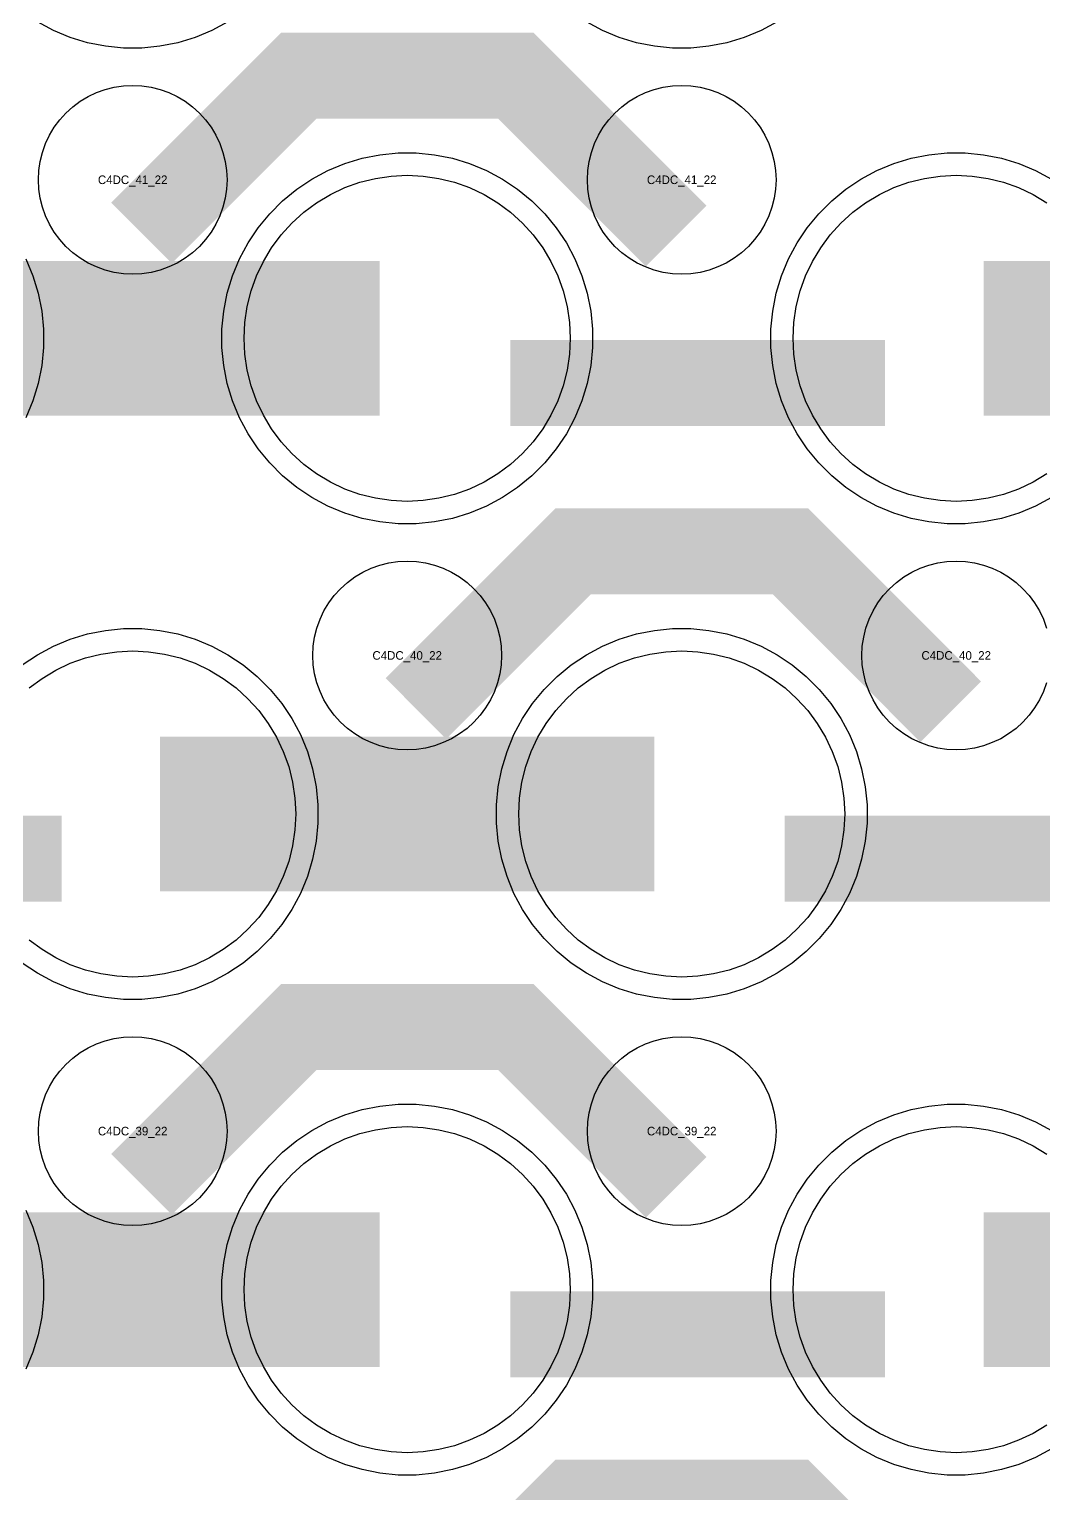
# Model space of a CAD drawing. Extents: x -11880 to 11880, y -14992 to 14992.
# Drawn here: x -4990.1 to -4694.5, y -9495 to -9068.4 of the extents above; entities that cross this region are included whole.
import ezdxf
from ezdxf.enums import TextEntityAlignment as Align

# ---------------------------------------------------------------- set-up
doc = ezdxf.new("R2010")
doc.units = 0
doc.header["$MEASUREMENT"] = 0
for name, color, linetype in [('GDS_775_DT_237', 138, 'CONTINUOUS'), ('RDL1_FS', 34, 'CONTINUOUS'), ('RDL_BS', 160, 'CONTINUOUS')]:
    doc.layers.add(name, color=color, linetype=linetype)

msp = doc.modelspace()

# ---------------------------------------------------------------- linework, layer by layer
at = {"layer": 'RDL1_FS'}
msp.add_lwpolyline([(-4880, -9205.944), (-4884.657, -9205.715), (-4889.268, -9205.031), (-4893.791, -9203.899), (-4898.181, -9202.327), (-4902.395, -9200.335), (-4906.395, -9197.937), (-4910.14, -9195.159), (-4913.594, -9192.029), (-4916.724, -9188.575), (-4919.502, -9184.83), (-4921.9, -9180.83), (-4923.892, -9176.616), (-4925.464, -9172.226), (-4926.596, -9167.703), (-4927.28, -9163.092), (-4927.509, -9158.435), (-4927.28, -9153.778), (-4926.596, -9149.167), (-4925.464, -9144.644), (-4923.892, -9140.254), (-4921.9, -9136.04), (-4919.502, -9132.04), (-4916.724, -9128.295), (-4913.594, -9124.841), (-4910.14, -9121.711), (-4906.395, -9118.933), (-4902.395, -9116.535), (-4898.181, -9114.543), (-4893.791, -9112.971), (-4889.268, -9111.839), (-4884.657, -9111.155), (-4880, -9110.926), (-4875.343, -9111.155), (-4870.732, -9111.839), (-4866.209, -9112.971), (-4861.819, -9114.543), (-4857.605, -9116.535), (-4853.605, -9118.933), (-4849.86, -9121.711), (-4846.406, -9124.841), (-4843.276, -9128.295), (-4840.498, -9132.04), (-4838.1, -9136.04), (-4836.108, -9140.254), (-4834.536, -9144.644), (-4833.404, -9149.167), (-4832.72, -9153.778), (-4832.491, -9158.435), (-4832.72, -9163.092), (-4833.404, -9167.703), (-4834.536, -9172.226), (-4836.108, -9176.616), (-4838.1, -9180.83), (-4840.498, -9184.83), (-4843.276, -9188.575), (-4846.406, -9192.029), (-4849.86, -9195.159), (-4853.605, -9197.937), (-4857.605, -9200.335), (-4861.819, -9202.327), (-4866.209, -9203.899), (-4870.732, -9205.031), (-4875.343, -9205.715)], close=True, dxfattribs=at)
msp.add_lwpolyline([(-4693.605, -9197.937), (-4697.605, -9200.335), (-4701.819, -9202.327), (-4706.209, -9203.899), (-4710.732, -9205.031), (-4715.343, -9205.715), (-4720, -9205.944), (-4724.657, -9205.715), (-4729.268, -9205.031), (-4733.791, -9203.899), (-4738.181, -9202.327), (-4742.395, -9200.335), (-4746.395, -9197.937), (-4750.14, -9195.159), (-4753.594, -9192.029), (-4756.724, -9188.575), (-4759.502, -9184.83), (-4761.9, -9180.83), (-4763.892, -9176.616), (-4765.464, -9172.226), (-4766.596, -9167.703), (-4767.28, -9163.092), (-4767.509, -9158.435), (-4767.28, -9153.778), (-4766.596, -9149.167), (-4765.464, -9144.644), (-4763.892, -9140.254), (-4761.9, -9136.04), (-4759.502, -9132.04), (-4756.724, -9128.295), (-4753.594, -9124.841), (-4750.14, -9121.711), (-4746.395, -9118.933), (-4742.395, -9116.535), (-4738.181, -9114.543), (-4733.791, -9112.971), (-4729.268, -9111.839), (-4724.657, -9111.155), (-4720, -9110.926), (-4715.343, -9111.155), (-4710.732, -9111.839), (-4706.209, -9112.971), (-4701.819, -9114.543), (-4697.605, -9116.535), (-4693.605, -9118.933)], dxfattribs=at)
for points in [[(-5031.998, -9158.435, 45, 45, 0), (-4959.998, -9158.435, 45, 45, 0)], [(-4959.998, -9158.435, 45, 45, 0), (-4887.998, -9158.435, 45, 45, 0)], [(-4711.998, -9158.435, 45, 45, 0), (-4639.998, -9158.435, 45, 45, 0)]]:
    msp.add_lwpolyline(points, format="xyseb", dxfattribs=at)
at = {"layer": 'RDL1_FS', "color": 240, "true_color": 0xed1f24}
for points in [[(-4990.14, -9260.276), (-4986.395, -9257.498), (-4982.395, -9255.1), (-4978.181, -9253.108), (-4973.791, -9251.536), (-4969.268, -9250.404), (-4964.657, -9249.72), (-4960, -9249.491), (-4955.343, -9249.72), (-4950.732, -9250.404), (-4946.209, -9251.536), (-4941.819, -9253.108), (-4937.605, -9255.1), (-4933.605, -9257.498), (-4929.86, -9260.276), (-4926.406, -9263.406), (-4923.276, -9266.86), (-4920.498, -9270.605), (-4918.1, -9274.605), (-4916.108, -9278.819), (-4914.536, -9283.209), (-4913.404, -9287.732), (-4912.72, -9292.343), (-4912.491, -9297), (-4912.72, -9301.657), (-4913.404, -9306.268), (-4914.536, -9310.791), (-4916.108, -9315.181), (-4918.1, -9319.395), (-4920.498, -9323.395), (-4923.276, -9327.14), (-4926.406, -9330.594), (-4929.86, -9333.724), (-4933.605, -9336.502), (-4937.605, -9338.9), (-4941.819, -9340.892), (-4946.209, -9342.464), (-4950.732, -9343.596), (-4955.343, -9344.28), (-4960, -9344.509), (-4964.657, -9344.28), (-4969.268, -9343.596), (-4973.791, -9342.464), (-4978.181, -9340.892), (-4982.395, -9338.9), (-4986.395, -9336.502), (-4990.14, -9333.724)], [(-4693.605, -9475.067), (-4697.605, -9477.465), (-4701.819, -9479.457), (-4706.209, -9481.029), (-4710.732, -9482.161), (-4715.343, -9482.845), (-4720, -9483.074), (-4724.657, -9482.845), (-4729.268, -9482.161), (-4733.791, -9481.029), (-4738.181, -9479.457), (-4742.395, -9477.465), (-4746.395, -9475.067), (-4750.14, -9472.289), (-4753.594, -9469.159), (-4756.724, -9465.705), (-4759.502, -9461.96), (-4761.9, -9457.96), (-4763.892, -9453.746), (-4765.464, -9449.356), (-4766.596, -9444.833), (-4767.28, -9440.222), (-4767.509, -9435.565), (-4767.28, -9430.908), (-4766.596, -9426.297), (-4765.464, -9421.774), (-4763.892, -9417.384), (-4761.9, -9413.17), (-4759.502, -9409.17), (-4756.724, -9405.425), (-4753.594, -9401.971), (-4750.14, -9398.841), (-4746.395, -9396.063), (-4742.395, -9393.665), (-4738.181, -9391.673), (-4733.791, -9390.101), (-4729.268, -9388.969), (-4724.657, -9388.285), (-4720, -9388.056), (-4715.343, -9388.285), (-4710.732, -9388.969), (-4706.209, -9390.101), (-4701.819, -9391.673), (-4697.605, -9393.665), (-4693.605, -9396.063)]]:
    msp.add_lwpolyline(points, dxfattribs=at)
for points in [[(-4800, -9344.509), (-4804.657, -9344.28), (-4809.268, -9343.596), (-4813.791, -9342.464), (-4818.181, -9340.892), (-4822.395, -9338.9), (-4826.395, -9336.502), (-4830.14, -9333.724), (-4833.594, -9330.594), (-4836.724, -9327.14), (-4839.502, -9323.395), (-4841.9, -9319.395), (-4843.892, -9315.181), (-4845.464, -9310.791), (-4846.596, -9306.268), (-4847.28, -9301.657), (-4847.509, -9297), (-4847.28, -9292.343), (-4846.596, -9287.732), (-4845.464, -9283.209), (-4843.892, -9278.819), (-4841.9, -9274.605), (-4839.502, -9270.605), (-4836.724, -9266.86), (-4833.594, -9263.406), (-4830.14, -9260.276), (-4826.395, -9257.498), (-4822.395, -9255.1), (-4818.181, -9253.108), (-4813.791, -9251.536), (-4809.268, -9250.404), (-4804.657, -9249.72), (-4800, -9249.491), (-4795.343, -9249.72), (-4790.732, -9250.404), (-4786.209, -9251.536), (-4781.819, -9253.108), (-4777.605, -9255.1), (-4773.605, -9257.498), (-4769.86, -9260.276), (-4766.406, -9263.406), (-4763.276, -9266.86), (-4760.498, -9270.605), (-4758.1, -9274.605), (-4756.108, -9278.819), (-4754.536, -9283.209), (-4753.404, -9287.732), (-4752.72, -9292.343), (-4752.491, -9297), (-4752.72, -9301.657), (-4753.404, -9306.268), (-4754.536, -9310.791), (-4756.108, -9315.181), (-4758.1, -9319.395), (-4760.498, -9323.395), (-4763.276, -9327.14), (-4766.406, -9330.594), (-4769.86, -9333.724), (-4773.605, -9336.502), (-4777.605, -9338.9), (-4781.819, -9340.892), (-4786.209, -9342.464), (-4790.732, -9343.596), (-4795.343, -9344.28)], [(-4880, -9483.074), (-4884.657, -9482.845), (-4889.268, -9482.161), (-4893.791, -9481.029), (-4898.181, -9479.457), (-4902.395, -9477.465), (-4906.395, -9475.067), (-4910.14, -9472.289), (-4913.594, -9469.159), (-4916.724, -9465.705), (-4919.502, -9461.96), (-4921.9, -9457.96), (-4923.892, -9453.746), (-4925.464, -9449.356), (-4926.596, -9444.833), (-4927.28, -9440.222), (-4927.509, -9435.565), (-4927.28, -9430.908), (-4926.596, -9426.297), (-4925.464, -9421.774), (-4923.892, -9417.384), (-4921.9, -9413.17), (-4919.502, -9409.17), (-4916.724, -9405.425), (-4913.594, -9401.971), (-4910.14, -9398.841), (-4906.395, -9396.063), (-4902.395, -9393.665), (-4898.181, -9391.673), (-4893.791, -9390.101), (-4889.268, -9388.969), (-4884.657, -9388.285), (-4880, -9388.056), (-4875.343, -9388.285), (-4870.732, -9388.969), (-4866.209, -9390.101), (-4861.819, -9391.673), (-4857.605, -9393.665), (-4853.605, -9396.063), (-4849.86, -9398.841), (-4846.406, -9401.971), (-4843.276, -9405.425), (-4840.498, -9409.17), (-4838.1, -9413.17), (-4836.108, -9417.384), (-4834.536, -9421.774), (-4833.404, -9426.297), (-4832.72, -9430.908), (-4832.491, -9435.565), (-4832.72, -9440.222), (-4833.404, -9444.833), (-4834.536, -9449.356), (-4836.108, -9453.746), (-4838.1, -9457.96), (-4840.498, -9461.96), (-4843.276, -9465.705), (-4846.406, -9469.159), (-4849.86, -9472.289), (-4853.605, -9475.067), (-4857.605, -9477.465), (-4861.819, -9479.457), (-4866.209, -9481.029), (-4870.732, -9482.161), (-4875.343, -9482.845)]]:
    msp.add_lwpolyline(points, close=True, dxfattribs=at)
for points in [[(-4951.998, -9297, 45, 45, 0), (-4879.998, -9297, 45, 45, 0)], [(-4879.998, -9297, 45, 45, 0), (-4807.998, -9297, 45, 45, 0)], [(-5031.998, -9435.565, 45, 45, 0), (-4959.998, -9435.565, 45, 45, 0)], [(-4959.998, -9435.565, 45, 45, 0), (-4887.998, -9435.565, 45, 45, 0)], [(-4711.998, -9435.565, 45, 45, 0), (-4639.998, -9435.565, 45, 45, 0)]]:
    msp.add_lwpolyline(points, format="xyseb", dxfattribs=at)
at = {"layer": 'RDL_BS'}
for points in [[(-4932.223, -9066.258), (-4936.885, -9068.75), (-4941.795, -9070.781), (-4946.835, -9072.312), (-4952.062, -9073.358), (-4957.356, -9073.875), (-4962.644, -9073.875), (-4967.938, -9073.358), (-4973.165, -9072.312), (-4978.205, -9070.781), (-4983.115, -9068.75), (-4987.777, -9066.258)], [(-4772.223, -9066.258), (-4776.885, -9068.75), (-4781.795, -9070.781), (-4786.835, -9072.312), (-4792.062, -9073.358), (-4797.356, -9073.875), (-4802.644, -9073.875), (-4807.938, -9073.358), (-4813.165, -9072.312), (-4818.205, -9070.781), (-4823.115, -9068.75), (-4827.777, -9066.258)], [(-4692.223, -9204.818), (-4696.885, -9207.31), (-4701.795, -9209.341), (-4706.835, -9210.872), (-4712.062, -9211.918), (-4717.356, -9212.435), (-4722.644, -9212.435), (-4727.938, -9211.918), (-4733.165, -9210.872), (-4738.205, -9209.341), (-4743.115, -9207.31), (-4747.777, -9204.818), (-4752.191, -9201.871), (-4756.292, -9198.509), (-4760.074, -9194.727), (-4763.436, -9190.626), (-4766.383, -9186.212), (-4768.875, -9181.55), (-4770.906, -9176.64), (-4772.437, -9171.6), (-4773.483, -9166.373), (-4774, -9161.079), (-4774, -9155.791), (-4773.483, -9150.497), (-4772.437, -9145.27), (-4770.906, -9140.23), (-4768.875, -9135.32), (-4766.383, -9130.658), (-4763.436, -9126.244), (-4760.074, -9122.143), (-4756.292, -9118.361), (-4752.191, -9114.999), (-4747.777, -9112.052), (-4743.115, -9109.56), (-4738.205, -9107.529), (-4733.165, -9105.998), (-4727.938, -9104.952), (-4722.644, -9104.435), (-4717.356, -9104.435), (-4712.062, -9104.952), (-4706.835, -9105.998), (-4701.795, -9107.529), (-4696.885, -9109.56), (-4692.223, -9112.052)], [(-4991.125, -9135.32), (-4989.094, -9140.23), (-4987.563, -9145.27), (-4986.517, -9150.497), (-4986, -9155.791), (-4986, -9161.079), (-4986.517, -9166.373), (-4987.563, -9171.6), (-4989.094, -9176.64), (-4991.125, -9181.55)], [(-4693.691, -9258.796), (-4694.598, -9261.331), (-4695.75, -9263.768), (-4697.143, -9266.092), (-4698.746, -9268.255), (-4700.558, -9270.254), (-4702.557, -9272.066), (-4704.72, -9273.669), (-4707.044, -9275.062), (-4709.481, -9276.214), (-4712.016, -9277.121), (-4714.635, -9277.778), (-4717.307, -9278.174), (-4720, -9278.306), (-4722.693, -9278.174), (-4725.365, -9277.778), (-4727.984, -9277.121), (-4730.519, -9276.214), (-4732.956, -9275.062), (-4735.28, -9273.669), (-4737.443, -9272.066), (-4739.442, -9270.254), (-4741.254, -9268.255), (-4742.857, -9266.092), (-4744.25, -9263.768), (-4745.402, -9261.331), (-4746.309, -9258.796), (-4746.966, -9256.177), (-4747.362, -9253.505), (-4747.494, -9250.812), (-4747.362, -9248.119), (-4746.966, -9245.447), (-4746.309, -9242.828), (-4745.402, -9240.293), (-4744.25, -9237.856), (-4742.857, -9235.532), (-4741.254, -9233.369), (-4739.442, -9231.37), (-4737.443, -9229.558), (-4735.28, -9227.955), (-4732.956, -9226.562), (-4730.519, -9225.41), (-4727.984, -9224.503), (-4725.365, -9223.846), (-4722.693, -9223.45), (-4720, -9223.318), (-4717.307, -9223.45), (-4714.635, -9223.846), (-4712.016, -9224.503), (-4709.481, -9225.41), (-4707.044, -9226.562), (-4704.72, -9227.955), (-4702.557, -9229.558), (-4700.558, -9231.37), (-4698.746, -9233.369), (-4697.143, -9235.532), (-4695.75, -9237.856), (-4694.598, -9240.293), (-4693.691, -9242.828)]]:
    msp.add_lwpolyline(points, dxfattribs=at)
for points in [[(-4957.438, -9127.749, 25, 25, 0), (-4911.623, -9081.934, 25, 25, 0), (-4878.07, -9081.934, 25, 25, 0)], [(-4801.599, -9128.648, 25, 25, 0), (-4848.313, -9081.934, 25, 25, 0), (-4878.071, -9081.934, 25, 25, 0)], [(-4849.984, -9171.448, 25, 25, 0), (-4740.719, -9171.448, 25, 25, 0)], [(-4877.438, -9266.314, 25, 25, 0), (-4831.623, -9220.499, 25, 25, 0), (-4798.07, -9220.499, 25, 25, 0)], [(-4721.599, -9267.213, 25, 25, 0), (-4768.313, -9220.499, 25, 25, 0), (-4798.071, -9220.499, 25, 25, 0)], [(-4957.438, -9404.879, 25, 25, 0), (-4911.623, -9359.064, 25, 25, 0), (-4878.07, -9359.064, 25, 25, 0)], [(-4801.599, -9405.778, 25, 25, 0), (-4848.313, -9359.064, 25, 25, 0), (-4878.071, -9359.064, 25, 25, 0)], [(-4877.438, -9543.444, 25, 25, 0), (-4831.623, -9497.629, 25, 25, 0), (-4798.07, -9497.629, 25, 25, 0)], [(-4721.599, -9544.343, 25, 25, 0), (-4768.313, -9497.629, 25, 25, 0), (-4798.071, -9497.629, 25, 25, 0)]]:
    msp.add_lwpolyline(points, format="xyseb", dxfattribs=at)
for points in [[(-4960, -9139.741), (-4962.693, -9139.609), (-4965.365, -9139.213), (-4967.984, -9138.556), (-4970.519, -9137.649), (-4972.956, -9136.497), (-4975.28, -9135.104), (-4977.443, -9133.501), (-4979.442, -9131.689), (-4981.254, -9129.69), (-4982.857, -9127.527), (-4984.25, -9125.203), (-4985.402, -9122.766), (-4986.309, -9120.231), (-4986.966, -9117.612), (-4987.362, -9114.94), (-4987.494, -9112.247), (-4987.362, -9109.554), (-4986.966, -9106.882), (-4986.309, -9104.263), (-4985.402, -9101.728), (-4984.25, -9099.291), (-4982.857, -9096.967), (-4981.254, -9094.804), (-4979.442, -9092.805), (-4977.443, -9090.993), (-4975.28, -9089.39), (-4972.956, -9087.997), (-4970.519, -9086.845), (-4967.984, -9085.938), (-4965.365, -9085.281), (-4962.693, -9084.885), (-4960, -9084.753), (-4957.307, -9084.885), (-4954.635, -9085.281), (-4952.016, -9085.938), (-4949.481, -9086.845), (-4947.044, -9087.997), (-4944.72, -9089.39), (-4942.557, -9090.993), (-4940.558, -9092.805), (-4938.746, -9094.804), (-4937.143, -9096.967), (-4935.75, -9099.291), (-4934.598, -9101.728), (-4933.691, -9104.263), (-4933.034, -9106.882), (-4932.638, -9109.554), (-4932.506, -9112.247), (-4932.638, -9114.94), (-4933.034, -9117.612), (-4933.691, -9120.231), (-4934.598, -9122.766), (-4935.75, -9125.203), (-4937.143, -9127.527), (-4938.746, -9129.69), (-4940.558, -9131.689), (-4942.557, -9133.501), (-4944.72, -9135.104), (-4947.044, -9136.497), (-4949.481, -9137.649), (-4952.016, -9138.556), (-4954.635, -9139.213), (-4957.307, -9139.609)], [(-4800, -9139.741), (-4802.693, -9139.609), (-4805.365, -9139.213), (-4807.984, -9138.556), (-4810.519, -9137.649), (-4812.956, -9136.497), (-4815.28, -9135.104), (-4817.443, -9133.501), (-4819.442, -9131.689), (-4821.254, -9129.69), (-4822.857, -9127.527), (-4824.25, -9125.203), (-4825.402, -9122.766), (-4826.309, -9120.231), (-4826.966, -9117.612), (-4827.362, -9114.94), (-4827.494, -9112.247), (-4827.362, -9109.554), (-4826.966, -9106.882), (-4826.309, -9104.263), (-4825.402, -9101.728), (-4824.25, -9099.291), (-4822.857, -9096.967), (-4821.254, -9094.804), (-4819.442, -9092.805), (-4817.443, -9090.993), (-4815.28, -9089.39), (-4812.956, -9087.997), (-4810.519, -9086.845), (-4807.984, -9085.938), (-4805.365, -9085.281), (-4802.693, -9084.885), (-4800, -9084.753), (-4797.307, -9084.885), (-4794.635, -9085.281), (-4792.016, -9085.938), (-4789.481, -9086.845), (-4787.044, -9087.997), (-4784.72, -9089.39), (-4782.557, -9090.993), (-4780.558, -9092.805), (-4778.746, -9094.804), (-4777.143, -9096.967), (-4775.75, -9099.291), (-4774.598, -9101.728), (-4773.691, -9104.263), (-4773.034, -9106.882), (-4772.638, -9109.554), (-4772.506, -9112.247), (-4772.638, -9114.94), (-4773.034, -9117.612), (-4773.691, -9120.231), (-4774.598, -9122.766), (-4775.75, -9125.203), (-4777.143, -9127.527), (-4778.746, -9129.69), (-4780.558, -9131.689), (-4782.557, -9133.501), (-4784.72, -9135.104), (-4787.044, -9136.497), (-4789.481, -9137.649), (-4792.016, -9138.556), (-4794.635, -9139.213), (-4797.307, -9139.609)], [(-4882.644, -9212.435), (-4887.938, -9211.918), (-4893.165, -9210.872), (-4898.205, -9209.341), (-4903.115, -9207.31), (-4907.777, -9204.818), (-4912.191, -9201.871), (-4916.292, -9198.509), (-4920.074, -9194.727), (-4923.436, -9190.626), (-4926.383, -9186.212), (-4928.875, -9181.55), (-4930.906, -9176.64), (-4932.437, -9171.6), (-4933.483, -9166.373), (-4934, -9161.079), (-4934, -9155.791), (-4933.483, -9150.497), (-4932.437, -9145.27), (-4930.906, -9140.23), (-4928.875, -9135.32), (-4926.383, -9130.658), (-4923.436, -9126.244), (-4920.074, -9122.143), (-4916.292, -9118.361), (-4912.191, -9114.999), (-4907.777, -9112.052), (-4903.115, -9109.56), (-4898.205, -9107.529), (-4893.165, -9105.998), (-4887.938, -9104.952), (-4882.644, -9104.435), (-4877.356, -9104.435), (-4872.062, -9104.952), (-4866.835, -9105.998), (-4861.795, -9107.529), (-4856.885, -9109.56), (-4852.223, -9112.052), (-4847.809, -9114.999), (-4843.708, -9118.361), (-4839.926, -9122.143), (-4836.564, -9126.244), (-4833.617, -9130.658), (-4831.125, -9135.32), (-4829.094, -9140.23), (-4827.563, -9145.27), (-4826.517, -9150.497), (-4826, -9155.791), (-4826, -9161.079), (-4826.517, -9166.373), (-4827.563, -9171.6), (-4829.094, -9176.64), (-4831.125, -9181.55), (-4833.617, -9186.212), (-4836.564, -9190.626), (-4839.926, -9194.727), (-4843.708, -9198.509), (-4847.809, -9201.871), (-4852.223, -9204.818), (-4856.885, -9207.31), (-4861.795, -9209.341), (-4866.835, -9210.872), (-4872.062, -9211.918), (-4877.356, -9212.435)], [(-4880, -9278.306), (-4882.693, -9278.174), (-4885.365, -9277.778), (-4887.984, -9277.121), (-4890.519, -9276.214), (-4892.956, -9275.062), (-4895.28, -9273.669), (-4897.443, -9272.066), (-4899.442, -9270.254), (-4901.254, -9268.255), (-4902.857, -9266.092), (-4904.25, -9263.768), (-4905.402, -9261.331), (-4906.309, -9258.796), (-4906.966, -9256.177), (-4907.362, -9253.505), (-4907.494, -9250.812), (-4907.362, -9248.119), (-4906.966, -9245.447), (-4906.309, -9242.828), (-4905.402, -9240.293), (-4904.25, -9237.856), (-4902.857, -9235.532), (-4901.254, -9233.369), (-4899.442, -9231.37), (-4897.443, -9229.558), (-4895.28, -9227.955), (-4892.956, -9226.562), (-4890.519, -9225.41), (-4887.984, -9224.503), (-4885.365, -9223.846), (-4882.693, -9223.45), (-4880, -9223.318), (-4877.307, -9223.45), (-4874.635, -9223.846), (-4872.016, -9224.503), (-4869.481, -9225.41), (-4867.044, -9226.562), (-4864.72, -9227.955), (-4862.557, -9229.558), (-4860.558, -9231.37), (-4858.746, -9233.369), (-4857.143, -9235.532), (-4855.75, -9237.856), (-4854.598, -9240.293), (-4853.691, -9242.828), (-4853.034, -9245.447), (-4852.638, -9248.119), (-4852.506, -9250.812), (-4852.638, -9253.505), (-4853.034, -9256.177), (-4853.691, -9258.796), (-4854.598, -9261.331), (-4855.75, -9263.768), (-4857.143, -9266.092), (-4858.746, -9268.255), (-4860.558, -9270.254), (-4862.557, -9272.066), (-4864.72, -9273.669), (-4867.044, -9275.062), (-4869.481, -9276.214), (-4872.016, -9277.121), (-4874.635, -9277.778), (-4877.307, -9278.174)], [(-4960, -9416.871), (-4962.693, -9416.739), (-4965.365, -9416.343), (-4967.984, -9415.686), (-4970.519, -9414.779), (-4972.956, -9413.627), (-4975.28, -9412.234), (-4977.443, -9410.631), (-4979.442, -9408.819), (-4981.254, -9406.82), (-4982.857, -9404.657), (-4984.25, -9402.333), (-4985.402, -9399.896), (-4986.309, -9397.361), (-4986.966, -9394.742), (-4987.362, -9392.07), (-4987.494, -9389.377), (-4987.362, -9386.684), (-4986.966, -9384.012), (-4986.309, -9381.393), (-4985.402, -9378.858), (-4984.25, -9376.421), (-4982.857, -9374.097), (-4981.254, -9371.934), (-4979.442, -9369.935), (-4977.443, -9368.123), (-4975.28, -9366.52), (-4972.956, -9365.127), (-4970.519, -9363.975), (-4967.984, -9363.068), (-4965.365, -9362.411), (-4962.693, -9362.015), (-4960, -9361.883), (-4957.307, -9362.015), (-4954.635, -9362.411), (-4952.016, -9363.068), (-4949.481, -9363.975), (-4947.044, -9365.127), (-4944.72, -9366.52), (-4942.557, -9368.123), (-4940.558, -9369.935), (-4938.746, -9371.934), (-4937.143, -9374.097), (-4935.75, -9376.421), (-4934.598, -9378.858), (-4933.691, -9381.393), (-4933.034, -9384.012), (-4932.638, -9386.684), (-4932.506, -9389.377), (-4932.638, -9392.07), (-4933.034, -9394.742), (-4933.691, -9397.361), (-4934.598, -9399.896), (-4935.75, -9402.333), (-4937.143, -9404.657), (-4938.746, -9406.82), (-4940.558, -9408.819), (-4942.557, -9410.631), (-4944.72, -9412.234), (-4947.044, -9413.627), (-4949.481, -9414.779), (-4952.016, -9415.686), (-4954.635, -9416.343), (-4957.307, -9416.739)], [(-4800, -9416.871), (-4802.693, -9416.739), (-4805.365, -9416.343), (-4807.984, -9415.686), (-4810.519, -9414.779), (-4812.956, -9413.627), (-4815.28, -9412.234), (-4817.443, -9410.631), (-4819.442, -9408.819), (-4821.254, -9406.82), (-4822.857, -9404.657), (-4824.25, -9402.333), (-4825.402, -9399.896), (-4826.309, -9397.361), (-4826.966, -9394.742), (-4827.362, -9392.07), (-4827.494, -9389.377), (-4827.362, -9386.684), (-4826.966, -9384.012), (-4826.309, -9381.393), (-4825.402, -9378.858), (-4824.25, -9376.421), (-4822.857, -9374.097), (-4821.254, -9371.934), (-4819.442, -9369.935), (-4817.443, -9368.123), (-4815.28, -9366.52), (-4812.956, -9365.127), (-4810.519, -9363.975), (-4807.984, -9363.068), (-4805.365, -9362.411), (-4802.693, -9362.015), (-4800, -9361.883), (-4797.307, -9362.015), (-4794.635, -9362.411), (-4792.016, -9363.068), (-4789.481, -9363.975), (-4787.044, -9365.127), (-4784.72, -9366.52), (-4782.557, -9368.123), (-4780.558, -9369.935), (-4778.746, -9371.934), (-4777.143, -9374.097), (-4775.75, -9376.421), (-4774.598, -9378.858), (-4773.691, -9381.393), (-4773.034, -9384.012), (-4772.638, -9386.684), (-4772.506, -9389.377), (-4772.638, -9392.07), (-4773.034, -9394.742), (-4773.691, -9397.361), (-4774.598, -9399.896), (-4775.75, -9402.333), (-4777.143, -9404.657), (-4778.746, -9406.82), (-4780.558, -9408.819), (-4782.557, -9410.631), (-4784.72, -9412.234), (-4787.044, -9413.627), (-4789.481, -9414.779), (-4792.016, -9415.686), (-4794.635, -9416.343), (-4797.307, -9416.739)]]:
    msp.add_lwpolyline(points, close=True, dxfattribs=at)
at = {"layer": 'RDL_BS', "color": 240, "true_color": 0xed1f24}
for points in [[(-4992.191, -9253.564), (-4987.777, -9250.617), (-4983.115, -9248.125), (-4978.205, -9246.094), (-4973.165, -9244.563), (-4967.938, -9243.517), (-4962.644, -9243), (-4957.356, -9243), (-4952.062, -9243.517), (-4946.835, -9244.563), (-4941.795, -9246.094), (-4936.885, -9248.125), (-4932.223, -9250.617), (-4927.809, -9253.564), (-4923.708, -9256.926), (-4919.926, -9260.708), (-4916.564, -9264.809), (-4913.617, -9269.223), (-4911.125, -9273.885), (-4909.094, -9278.795), (-4907.563, -9283.835), (-4906.517, -9289.062), (-4906, -9294.356), (-4906, -9299.644), (-4906.517, -9304.938), (-4907.563, -9310.165), (-4909.094, -9315.205), (-4911.125, -9320.115), (-4913.617, -9324.777), (-4916.564, -9329.191), (-4919.926, -9333.292), (-4923.708, -9337.074), (-4927.809, -9340.436), (-4932.223, -9343.383), (-4936.885, -9345.875), (-4941.795, -9347.906), (-4946.835, -9349.437), (-4952.062, -9350.483), (-4957.356, -9351), (-4962.644, -9351), (-4967.938, -9350.483), (-4973.165, -9349.437), (-4978.205, -9347.906), (-4983.115, -9345.875), (-4987.777, -9343.383), (-4992.191, -9340.436)], [(-4692.223, -9481.948), (-4696.885, -9484.44), (-4701.795, -9486.471), (-4706.835, -9488.002), (-4712.062, -9489.048), (-4717.356, -9489.565), (-4722.644, -9489.565), (-4727.938, -9489.048), (-4733.165, -9488.002), (-4738.205, -9486.471), (-4743.115, -9484.44), (-4747.777, -9481.948), (-4752.191, -9479.001), (-4756.292, -9475.639), (-4760.074, -9471.857), (-4763.436, -9467.756), (-4766.383, -9463.342), (-4768.875, -9458.68), (-4770.906, -9453.77), (-4772.437, -9448.73), (-4773.483, -9443.503), (-4774, -9438.209), (-4774, -9432.921), (-4773.483, -9427.627), (-4772.437, -9422.4), (-4770.906, -9417.36), (-4768.875, -9412.45), (-4766.383, -9407.788), (-4763.436, -9403.374), (-4760.074, -9399.273), (-4756.292, -9395.491), (-4752.191, -9392.129), (-4747.777, -9389.182), (-4743.115, -9386.69), (-4738.205, -9384.659), (-4733.165, -9383.128), (-4727.938, -9382.082), (-4722.644, -9381.565), (-4717.356, -9381.565), (-4712.062, -9382.082), (-4706.835, -9383.128), (-4701.795, -9384.659), (-4696.885, -9386.69), (-4692.223, -9389.182)], [(-4991.125, -9412.45), (-4989.094, -9417.36), (-4987.563, -9422.4), (-4986.517, -9427.627), (-4986, -9432.921), (-4986, -9438.209), (-4986.517, -9443.503), (-4987.563, -9448.73), (-4989.094, -9453.77), (-4991.125, -9458.68)]]:
    msp.add_lwpolyline(points, dxfattribs=at)
for points in [[(-4802.644, -9351), (-4807.938, -9350.483), (-4813.165, -9349.437), (-4818.205, -9347.906), (-4823.115, -9345.875), (-4827.777, -9343.383), (-4832.191, -9340.436), (-4836.292, -9337.074), (-4840.074, -9333.292), (-4843.436, -9329.191), (-4846.383, -9324.777), (-4848.875, -9320.115), (-4850.906, -9315.205), (-4852.437, -9310.165), (-4853.483, -9304.938), (-4854, -9299.644), (-4854, -9294.356), (-4853.483, -9289.062), (-4852.437, -9283.835), (-4850.906, -9278.795), (-4848.875, -9273.885), (-4846.383, -9269.223), (-4843.436, -9264.809), (-4840.074, -9260.708), (-4836.292, -9256.926), (-4832.191, -9253.564), (-4827.777, -9250.617), (-4823.115, -9248.125), (-4818.205, -9246.094), (-4813.165, -9244.563), (-4807.938, -9243.517), (-4802.644, -9243), (-4797.356, -9243), (-4792.062, -9243.517), (-4786.835, -9244.563), (-4781.795, -9246.094), (-4776.885, -9248.125), (-4772.223, -9250.617), (-4767.809, -9253.564), (-4763.708, -9256.926), (-4759.926, -9260.708), (-4756.564, -9264.809), (-4753.617, -9269.223), (-4751.125, -9273.885), (-4749.094, -9278.795), (-4747.563, -9283.835), (-4746.517, -9289.062), (-4746, -9294.356), (-4746, -9299.644), (-4746.517, -9304.938), (-4747.563, -9310.165), (-4749.094, -9315.205), (-4751.125, -9320.115), (-4753.617, -9324.777), (-4756.564, -9329.191), (-4759.926, -9333.292), (-4763.708, -9337.074), (-4767.809, -9340.436), (-4772.223, -9343.383), (-4776.885, -9345.875), (-4781.795, -9347.906), (-4786.835, -9349.437), (-4792.062, -9350.483), (-4797.356, -9351)], [(-4882.644, -9489.565), (-4887.938, -9489.048), (-4893.165, -9488.002), (-4898.205, -9486.471), (-4903.115, -9484.44), (-4907.777, -9481.948), (-4912.191, -9479.001), (-4916.292, -9475.639), (-4920.074, -9471.857), (-4923.436, -9467.756), (-4926.383, -9463.342), (-4928.875, -9458.68), (-4930.906, -9453.77), (-4932.437, -9448.73), (-4933.483, -9443.503), (-4934, -9438.209), (-4934, -9432.921), (-4933.483, -9427.627), (-4932.437, -9422.4), (-4930.906, -9417.36), (-4928.875, -9412.45), (-4926.383, -9407.788), (-4923.436, -9403.374), (-4920.074, -9399.273), (-4916.292, -9395.491), (-4912.191, -9392.129), (-4907.777, -9389.182), (-4903.115, -9386.69), (-4898.205, -9384.659), (-4893.165, -9383.128), (-4887.938, -9382.082), (-4882.644, -9381.565), (-4877.356, -9381.565), (-4872.062, -9382.082), (-4866.835, -9383.128), (-4861.795, -9384.659), (-4856.885, -9386.69), (-4852.223, -9389.182), (-4847.809, -9392.129), (-4843.708, -9395.491), (-4839.926, -9399.273), (-4836.564, -9403.374), (-4833.617, -9407.788), (-4831.125, -9412.45), (-4829.094, -9417.36), (-4827.563, -9422.4), (-4826.517, -9427.627), (-4826, -9432.921), (-4826, -9438.209), (-4826.517, -9443.503), (-4827.563, -9448.73), (-4829.094, -9453.77), (-4831.125, -9458.68), (-4833.617, -9463.342), (-4836.564, -9467.756), (-4839.926, -9471.857), (-4843.708, -9475.639), (-4847.809, -9479.001), (-4852.223, -9481.948), (-4856.885, -9484.44), (-4861.795, -9486.471), (-4866.835, -9488.002), (-4872.062, -9489.048), (-4877.356, -9489.565)]]:
    msp.add_lwpolyline(points, close=True, dxfattribs=at)
for points in [[(-5089.984, -9310.013, 25, 25, 0), (-4980.719, -9310.013, 25, 25, 0)], [(-4769.984, -9310.013, 25, 25, 0), (-4660.719, -9310.013, 25, 25, 0)], [(-4849.984, -9448.578, 25, 25, 0), (-4740.719, -9448.578, 25, 25, 0)]]:
    msp.add_lwpolyline(points, format="xyseb", dxfattribs=at)

# ---------------------------------------------------------------- texts
at = {"layer": 'GDS_775_DT_237'}
for s, p in [('C4DC_41_22', (-4960, -9112.247)), ('C4DC_41_22', (-4960, -9112.247)), ('C4DC_41_22', (-4800, -9112.247)), ('C4DC_41_22', (-4800, -9112.247)), ('C4DC_40_22', (-4880, -9250.812)), ('C4DC_40_22', (-4880, -9250.812)), ('C4DC_40_22', (-4720, -9250.812)), ('C4DC_40_22', (-4720, -9250.812)), ('C4DC_39_22', (-4960, -9389.377)), ('C4DC_39_22', (-4960, -9389.377)), ('C4DC_39_22', (-4800, -9389.377)), ('C4DC_39_22', (-4800, -9389.377))]:
    msp.add_text(s, height=2.5, dxfattribs=at).set_placement(p, align=Align.MIDDLE_CENTER)

doc.saveas('drawing.dxf')
